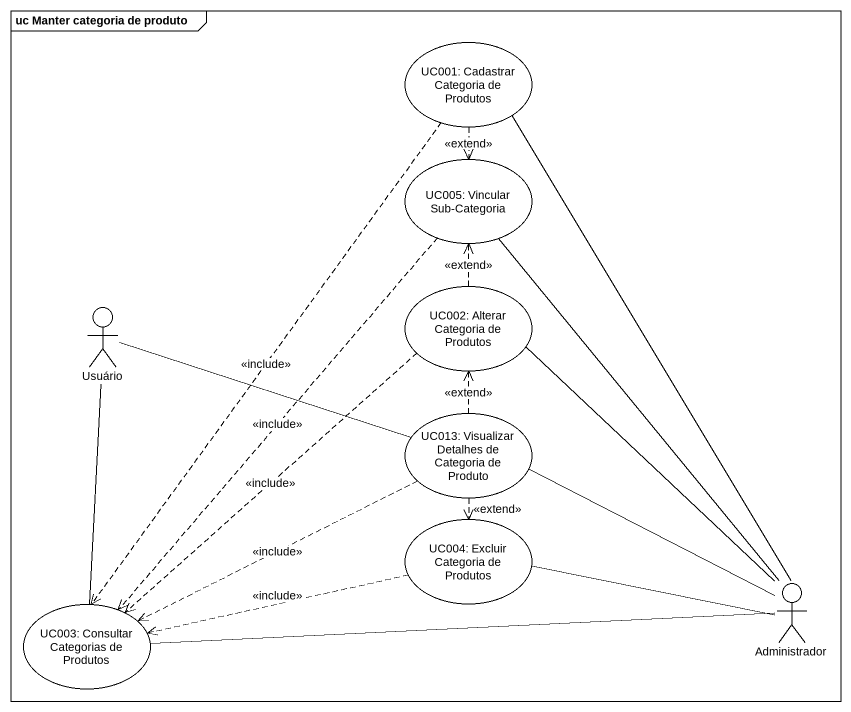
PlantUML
@startuml
mainframe uc Manter categoria de produto
usecase "UC001: Cadastrar Categoria de Produtos" as UC001_Cadastrar_Categoria
usecase "UC005: Vincular Sub-Categoria" as UC005_Vincular_Sub_Categoria
usecase "UC002: Alterar Categoria de Produtos" as UC002_Alterar_Categoria_de
actor Usuário
usecase "UC013: Visualizar Detalhes de Categoria de Produto" as UC013_Visualizar_Detalhes
usecase "UC004: Excluir Categoria de Produtos" as UC004_Excluir_Categoria_de
actor Administrador
usecase "UC003: Consultar Categorias de Produtos" as UC003_Consultar_Categorias
UC001_Cadastrar_Categoria ..> UC005_Vincular_Sub_Categoria : <<extend>>
UC001_Cadastrar_Categoria ..> UC003_Consultar_Categorias : <<include>>
UC005_Vincular_Sub_Categoria ..> UC003_Consultar_Categorias : <<include>>
UC002_Alterar_Categoria_de .up.> UC005_Vincular_Sub_Categoria : <<extend>>
UC002_Alterar_Categoria_de ..> UC003_Consultar_Categorias : <<include>>
Usuário -right- UC013_Visualizar_Detalhes
Usuário -- UC003_Consultar_Categorias
UC013_Visualizar_Detalhes .up.> UC002_Alterar_Categoria_de : <<extend>>
UC013_Visualizar_Detalhes ..> UC004_Excluir_Categoria_de : <<extend>>
UC013_Visualizar_Detalhes .left.> UC003_Consultar_Categorias : <<include>>
UC004_Excluir_Categoria_de .left.> UC003_Consultar_Categorias : <<include>>
Administrador -up- UC001_Cadastrar_Categoria
Administrador -up- UC005_Vincular_Sub_Categoria
Administrador -up- UC002_Alterar_Categoria_de
Administrador -left- UC013_Visualizar_Detalhes
Administrador -left- UC004_Excluir_Categoria_de
Administrador -left- UC003_Consultar_Categorias
@enduml
